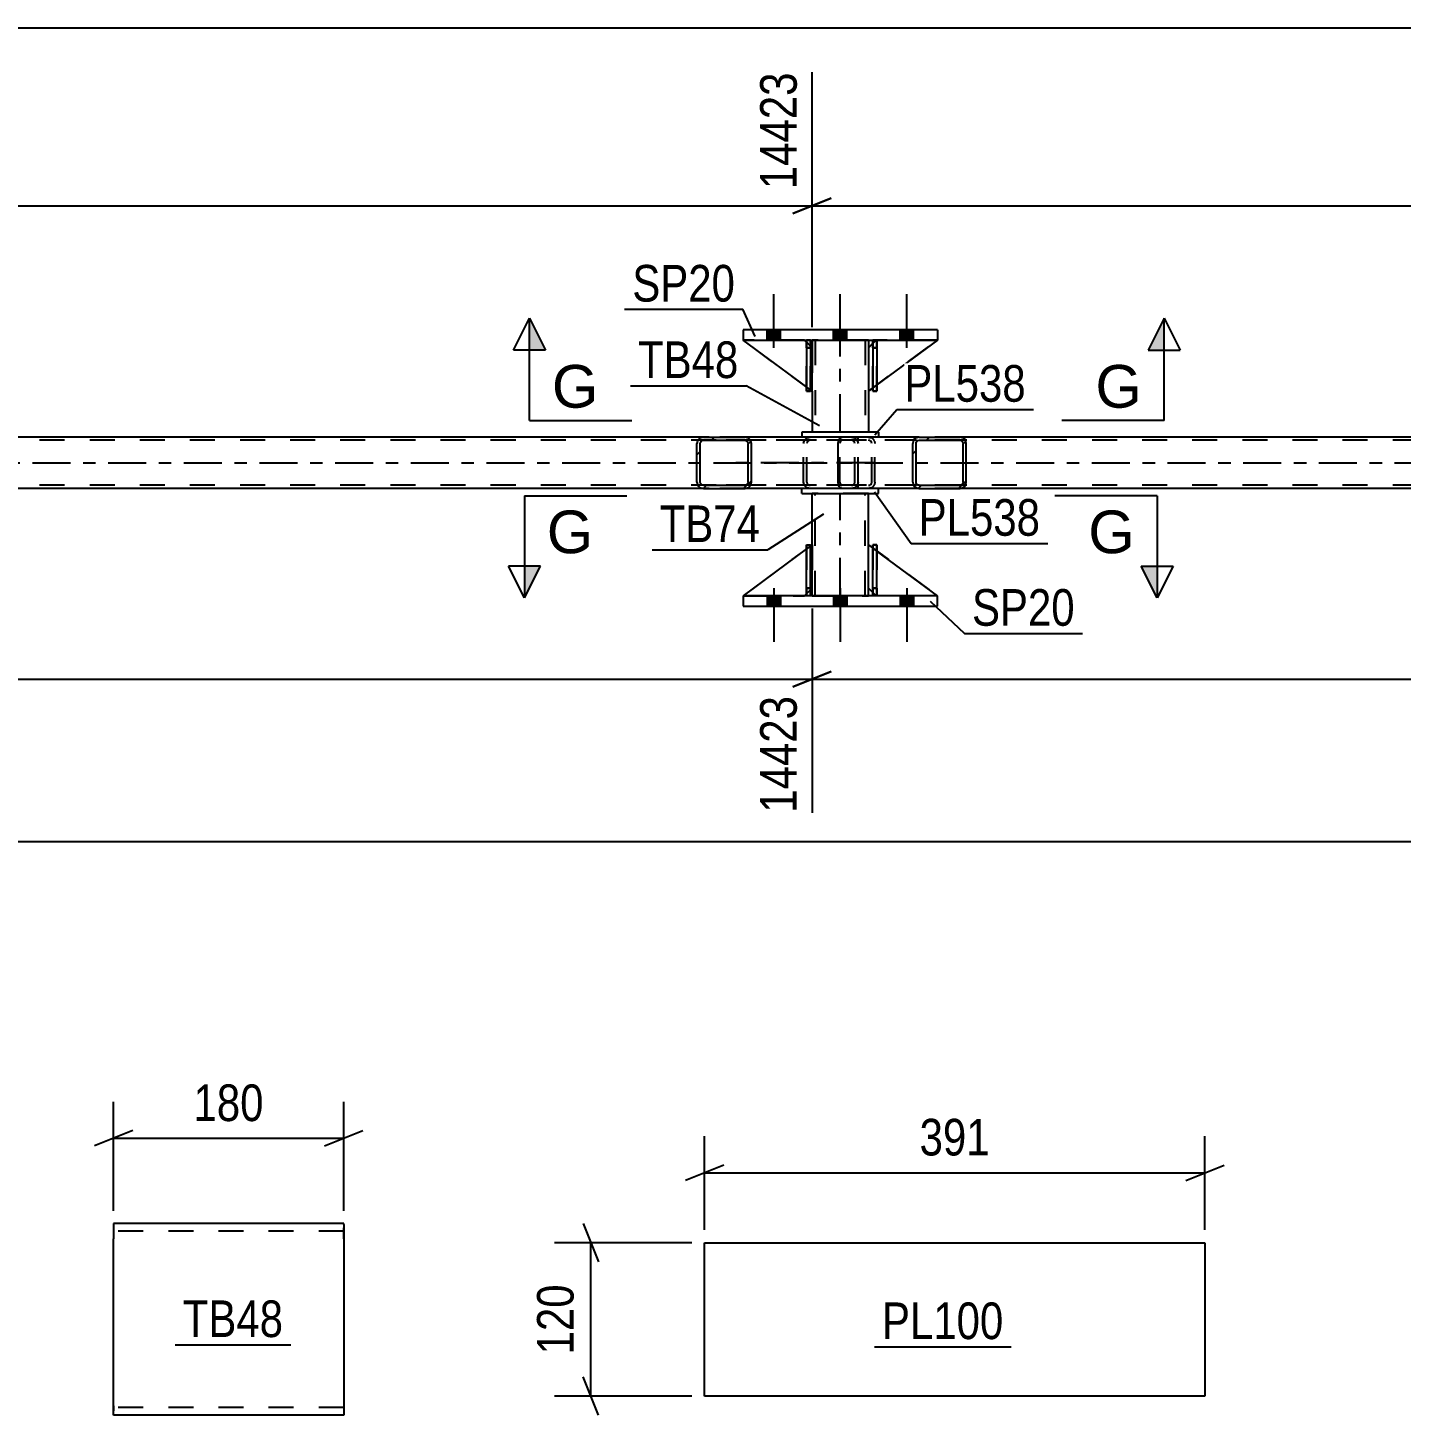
# Model space of a CAD drawing. Header units: millimetres. Extents: x 0 to 841, y 0 to 594.
# Drawn here: x 608.1 to 715.5, y 141.8 to 250.3 of the extents above; entities that cross this region are included whole.
import ezdxf

# ---------------------------------------------------------------- set-up
doc = ezdxf.new("R2010")
doc.units = ezdxf.units.MM
doc.linetypes.add('DXK_LINE_DOT2', pattern=[3.9198, 1.9599, -1.9599])
doc.linetypes.add('DXK_LINE_DOT3', pattern=[5.9187, 2.979, -0.9799, 0.9799, -0.9799])
doc.styles.add('Arial', font='ARIAL.TTF', dxfattribs={"height": 0.2})
doc.styles.add('Arial Narrow', font='ARIALN.TTF', dxfattribs={"height": 0.2})

# ---------------------------------------------------------------- blocks, each defined once
blk = doc.blocks.new('Part-122569494-7133 - 7021')
at = {"color": 2, "linetype": 'Continuous'}
for p, q in [((674.63, 218.71), (668.63, 218.71)), ((668.63, 218.71), (668.63, 218.31)), ((674.63, 218.71), (674.63, 218.31))]:
    blk.add_line(p, q, dxfattribs=at)
at = {"color": 7, "linetype": 'DXK_LINE_DOT2'}
blk.add_line((674.63, 218.31), (668.63, 218.31), dxfattribs=at)
blk = doc.blocks.new('Part-122569494-7068 - 7021')
at = {"color": 7, "linetype": 'DXK_LINE_DOT2'}
for p, q in [((674.43, 225.91), (673.83, 225.31)), ((673.83, 221.91), (679.23, 225.91)), ((679.23, 225.91), (674.43, 225.91)), ((673.83, 225.31), (673.83, 221.91))]:
    blk.add_line(p, q, dxfattribs=at)
blk = doc.blocks.new('Bolt-122569494-7070 - 7021')
at = {"linetype": 'Continuous'}
for points in [[(665.91, 225.91), (666.95, 225.91), (666.95, 226.71), (665.91, 226.71)], [(665.91, 225.91), (666.95, 225.91), (666.95, 226.71), (665.91, 226.71)], [(665.91, 225.91), (666.95, 225.91), (666.95, 226.71), (665.91, 226.71)], [(671.11, 225.91), (672.15, 225.91), (672.15, 226.71), (671.11, 226.71)], [(671.11, 225.91), (672.15, 225.91), (672.15, 226.71), (671.11, 226.71)], [(676.31, 225.91), (677.35, 225.91), (677.35, 226.71), (676.31, 226.71)], [(676.31, 225.91), (677.35, 225.91), (677.35, 226.71), (676.31, 226.71)], [(676.31, 225.91), (677.35, 225.91), (677.35, 226.71), (676.31, 226.71)]]:
    blk.add_hatch(color=1, dxfattribs=at).paths.add_polyline_path(points)
at = {"color": 1, "linetype": 'Continuous'}
for p, q in [((666.43, 225.31), (666.43, 229.51)), ((666.43, 225.31), (666.43, 229.51)), ((666.43, 225.31), (666.43, 229.51)), ((671.63, 225.31), (671.63, 229.51)), ((671.63, 225.31), (671.63, 229.51)), ((676.83, 225.31), (676.83, 229.51)), ((676.83, 225.31), (676.83, 229.51)), ((676.83, 225.31), (676.83, 229.51)), ((665.91, 225.91), (665.91, 226.71)), ((665.91, 225.91), (665.91, 226.71)), ((665.91, 225.91), (665.91, 226.71)), ((666.95, 225.91), (666.95, 226.71)), ((666.95, 225.91), (666.95, 226.71)), ((666.95, 225.91), (666.95, 226.71)), ((671.11, 225.91), (671.11, 226.71)), ((671.11, 225.91), (671.11, 226.71)), ((672.15, 225.91), (672.15, 226.71)), ((672.15, 225.91), (672.15, 226.71)), ((676.31, 225.91), (676.31, 226.71)), ((676.31, 225.91), (676.31, 226.71)), ((676.31, 225.91), (676.31, 226.71)), ((677.35, 225.91), (677.35, 226.71)), ((677.35, 225.91), (677.35, 226.71)), ((677.35, 225.91), (677.35, 226.71))]:
    blk.add_line(p, q, dxfattribs=at)
blk = doc.blocks.new('Bolt-122569494-7071 - 7021')
at = {"linetype": 'Continuous'}
for points in [[(666.95, 205.91), (665.91, 205.91), (665.91, 205.11), (666.95, 205.11)], [(666.95, 205.91), (665.91, 205.91), (665.91, 205.11), (666.95, 205.11)], [(666.95, 205.91), (665.91, 205.91), (665.91, 205.11), (666.95, 205.11)], [(672.15, 205.91), (671.11, 205.91), (671.11, 205.11), (672.15, 205.11)], [(672.15, 205.91), (671.11, 205.91), (671.11, 205.11), (672.15, 205.11)], [(677.35, 205.91), (676.31, 205.91), (676.31, 205.11), (677.35, 205.11)], [(677.35, 205.91), (676.31, 205.91), (676.31, 205.11), (677.35, 205.11)], [(677.35, 205.91), (676.31, 205.91), (676.31, 205.11), (677.35, 205.11)]]:
    blk.add_hatch(color=1, dxfattribs=at).paths.add_polyline_path(points)
at = {"color": 1, "linetype": 'Continuous'}
for p, q in [((666.43, 206.51), (666.43, 202.31)), ((666.43, 206.51), (666.43, 202.31)), ((666.43, 206.51), (666.43, 202.31)), ((671.63, 206.51), (671.63, 202.31)), ((671.63, 206.51), (671.63, 202.31)), ((676.83, 206.51), (676.83, 202.31)), ((676.83, 206.51), (676.83, 202.31)), ((676.83, 206.51), (676.83, 202.31)), ((665.91, 205.91), (665.91, 205.11)), ((665.91, 205.91), (665.91, 205.11)), ((665.91, 205.91), (665.91, 205.11)), ((666.95, 205.91), (666.95, 205.11)), ((666.95, 205.91), (666.95, 205.11)), ((666.95, 205.91), (666.95, 205.11)), ((671.11, 205.91), (671.11, 205.11)), ((671.11, 205.91), (671.11, 205.11)), ((672.15, 205.91), (672.15, 205.11)), ((672.15, 205.91), (672.15, 205.11)), ((676.31, 205.91), (676.31, 205.11)), ((676.31, 205.91), (676.31, 205.11)), ((676.31, 205.91), (676.31, 205.11)), ((677.35, 205.91), (677.35, 205.11)), ((677.35, 205.91), (677.35, 205.11)), ((677.35, 205.91), (677.35, 205.11))]:
    blk.add_line(p, q, dxfattribs=at)
blk = doc.blocks.new('Part-122569494-7080 - 7021')
at = {"color": 7, "linetype": 'DXK_LINE_DOT2'}
for p, q in [((668.98, 225.31), (668.98, 225.91)), ((668.98, 225.91), (668.98, 225.91)), ((668.98, 225.91), (668.98, 221.91)), ((669.3, 225.91), (668.98, 225.91)), ((669.3, 225.31), (669.3, 225.91)), ((669.3, 221.91), (669.3, 225.91)), ((668.98, 221.91), (668.98, 225.31)), ((668.98, 225.31), (669.3, 225.31)), ((669.3, 225.31), (669.3, 221.91)), ((668.98, 221.91), (669.3, 221.91))]:
    blk.add_line(p, q, dxfattribs=at)
blk = doc.blocks.new('Part-122569494-7081 - 7021')
at = {"color": 2, "linetype": 'Continuous'}
for p, q in [((674.5, 225.91), (674.18, 225.91)), ((674.18, 225.91), (674.18, 221.91)), ((674.5, 225.91), (674.5, 225.91)), ((674.5, 225.91), (674.5, 221.91)), ((674.5, 221.91), (674.18, 221.91))]:
    blk.add_line(p, q, dxfattribs=at)
at = {"color": 7, "linetype": 'DXK_LINE_DOT2'}
for p, q in [((674.18, 225.31), (674.18, 225.91)), ((674.5, 225.31), (674.5, 225.91)), ((674.5, 225.91), (674.5, 225.91)), ((674.5, 225.31), (674.18, 225.31)), ((674.18, 225.31), (674.18, 221.91)), ((674.5, 221.91), (674.5, 225.31))]:
    blk.add_line(p, q, dxfattribs=at)
blk = doc.blocks.new('Part-122569494-7082 - 7021')
at = {"color": 2, "linetype": 'Continuous'}
for p, q in [((669.3, 225.91), (668.98, 225.91)), ((668.98, 225.91), (668.98, 221.91)), ((669.3, 225.91), (669.3, 225.91)), ((669.3, 225.91), (669.3, 221.91)), ((669.3, 221.91), (668.98, 221.91))]:
    blk.add_line(p, q, dxfattribs=at)
at = {"color": 7, "linetype": 'DXK_LINE_DOT2'}
for p, q in [((668.98, 225.31), (668.98, 225.91)), ((669.3, 225.31), (669.3, 225.91)), ((669.3, 225.91), (669.3, 225.91)), ((669.3, 225.31), (668.98, 225.31)), ((668.98, 225.31), (668.98, 221.91)), ((669.3, 221.91), (669.3, 225.31))]:
    blk.add_line(p, q, dxfattribs=at)
blk = doc.blocks.new('Part-122569494-7085 - 7021')
at = {"color": 7, "linetype": 'DXK_LINE_DOT2'}
for p, q in [((669.43, 221.91), (664.03, 225.91)), ((664.03, 225.91), (668.83, 225.91)), ((668.83, 225.91), (669.43, 225.31)), ((669.43, 225.31), (668.83, 225.91)), ((669.43, 225.31), (669.43, 221.91)), ((669.43, 225.31), (669.43, 225.31)), ((669.43, 225.31), (669.43, 221.91))]:
    blk.add_line(p, q, dxfattribs=at)
blk = doc.blocks.new('Part-122569494-7088 - 7021')
at = {"color": 2, "linetype": 'Continuous'}
for p, q in [((668.98, 222.24), (664.03, 225.91)), ((668.98, 225.76), (668.83, 225.91)), ((669.43, 225.31), (669.3, 225.44)), ((669.43, 225.31), (669.43, 225.31)), ((669.43, 221.91), (669.43, 225.31)), ((669.3, 222), (669.43, 221.91)), ((669.43, 221.91), (669.43, 221.91))]:
    blk.add_line(p, q, dxfattribs=at)
at = {"color": 7, "linetype": 'DXK_LINE_DOT2'}
for p, q in [((668.83, 225.91), (664.03, 225.91)), ((668.83, 225.91), (669.43, 225.31)), ((669.3, 225.44), (668.98, 225.76)), ((669.43, 225.31), (669.43, 221.91)), ((669.3, 222), (668.98, 222.24))]:
    blk.add_line(p, q, dxfattribs=at)
blk = doc.blocks.new('Part-122569494-7209 - 7021')
at = {"color": 2, "linetype": 'Continuous'}
for p, q in [((669.43, 209.91), (669.43, 213.91)), ((673.83, 209.91), (673.83, 213.91)), ((669.43, 205.91), (669.43, 206.51)), ((673.83, 205.91), (673.83, 206.51))]:
    blk.add_line(p, q, dxfattribs=at)
at = {"color": 7, "linetype": 'DXK_LINE_DOT2'}
for p, q in [((673.83, 213.91), (669.43, 213.91)), ((669.67, 205.91), (669.67, 213.91)), ((673.59, 205.91), (673.59, 213.91)), ((669.43, 206.51), (669.43, 209.91)), ((673.83, 206.51), (673.83, 209.91)), ((669.43, 205.91), (673.83, 205.91))]:
    blk.add_line(p, q, dxfattribs=at)
at = {"color": 7, "linetype": 'DXK_LINE_DOT3'}
blk.add_line((671.63, 205.91), (671.63, 213.91), dxfattribs=at)
blk = doc.blocks.new('Part-122569494-7108 - 7021')
at = {"color": 2, "linetype": 'Continuous'}
for p, q in [((673.83, 206.51), (673.83, 209.91)), ((674.18, 209.65), (673.83, 209.91)), ((679.23, 205.91), (674.5, 209.41)), ((674.18, 206.16), (673.83, 206.51))]:
    blk.add_line(p, q, dxfattribs=at)
at = {"color": 7, "linetype": 'DXK_LINE_DOT2'}
for p, q in [((674.5, 209.41), (674.18, 209.65)), ((674.43, 205.91), (674.18, 206.16)), ((679.23, 205.91), (674.43, 205.91)), ((679.23, 205.91), (679.23, 205.91)), ((679.23, 205.91), (679.23, 205.91))]:
    blk.add_line(p, q, dxfattribs=at)
blk = doc.blocks.new('Part-122569494-7113 - 7021')
at = {"color": 2, "linetype": 'Continuous'}
for p, q in [((679.23, 205.91), (664.03, 205.91)), ((664.03, 205.91), (664.03, 205.11)), ((664.03, 205.11), (679.23, 205.11)), ((679.23, 205.11), (679.23, 205.91))]:
    blk.add_line(p, q, dxfattribs=at)
blk = doc.blocks.new('Part-122569494-7118 - 7021')
at = {"color": 2, "linetype": 'Continuous'}
for p, q in [((679.23, 226.71), (664.03, 226.71)), ((664.03, 226.71), (664.03, 225.91)), ((664.03, 225.91), (679.23, 225.91)), ((679.23, 226.71), (679.23, 225.91))]:
    blk.add_line(p, q, dxfattribs=at)
blk = doc.blocks.new('Part-122569494-7119 - 7021')
at = {"color": 2, "linetype": 'Continuous'}
for p, q in [((668.98, 205.91), (668.98, 209.91)), ((668.98, 209.91), (669.3, 209.91)), ((669.3, 205.91), (669.3, 209.91)), ((668.98, 205.91), (668.98, 205.91)), ((669.3, 205.91), (668.98, 205.91))]:
    blk.add_line(p, q, dxfattribs=at)
at = {"color": 7, "linetype": 'DXK_LINE_DOT2'}
for p, q in [((668.98, 209.91), (668.98, 206.51)), ((669.3, 206.51), (669.3, 209.91)), ((668.98, 206.51), (668.98, 205.91)), ((668.98, 206.51), (669.3, 206.51)), ((669.3, 205.91), (669.3, 206.51)), ((669.3, 205.91), (669.3, 205.91))]:
    blk.add_line(p, q, dxfattribs=at)
blk = doc.blocks.new('Part-122569494-7122 - 7021')
at = {"color": 7, "linetype": 'DXK_LINE_DOT2'}
for p, q in [((669.43, 209.91), (664.03, 205.91)), ((669.43, 206.51), (669.43, 209.91)), ((669.43, 209.91), (669.43, 206.51)), ((668.83, 205.91), (669.43, 206.51)), ((669.43, 206.51), (668.83, 205.91)), ((669.43, 206.51), (669.43, 206.51)), ((664.03, 205.91), (668.83, 205.91))]:
    blk.add_line(p, q, dxfattribs=at)
blk = doc.blocks.new('Part-122569494-7125 - 7021')
at = {"color": 2, "linetype": 'Continuous'}
for p, q in [((668.98, 209.58), (664.03, 205.91)), ((669.43, 209.91), (669.3, 209.82)), ((669.43, 206.51), (669.43, 209.91)), ((669.43, 206.51), (669.3, 206.38)), ((669.43, 206.51), (669.43, 206.51)), ((668.98, 206.06), (668.83, 205.91))]:
    blk.add_line(p, q, dxfattribs=at)
at = {"color": 7, "linetype": 'DXK_LINE_DOT2'}
for p, q in [((669.3, 209.82), (668.98, 209.58)), ((669.43, 206.51), (669.43, 209.91)), ((669.43, 206.51), (668.83, 205.91)), ((669.3, 206.38), (668.98, 206.06)), ((664.03, 205.91), (668.83, 205.91))]:
    blk.add_line(p, q, dxfattribs=at)
blk = doc.blocks.new('Part-122569494-7173 - 7021')
at = {"color": 7, "linetype": 'DXK_LINE_DOT2'}
for p, q in [((668.98, 209.91), (669.3, 209.91)), ((668.98, 206.51), (668.98, 209.91)), ((668.98, 209.91), (668.98, 205.91)), ((669.3, 209.91), (669.3, 206.51)), ((669.3, 205.91), (669.3, 209.82)), ((669.3, 206.51), (668.98, 206.51)), ((668.98, 205.91), (668.98, 206.51)), ((669.3, 206.51), (669.3, 205.91)), ((669.3, 205.91), (668.98, 205.91)), ((669.3, 205.91), (669.3, 205.91))]:
    blk.add_line(p, q, dxfattribs=at)
blk = doc.blocks.new('Part-122569494-7128 - 7021')
at = {"color": 7, "linetype": 'DXK_LINE_DOT2'}
for p, q in [((673.83, 206.51), (673.83, 209.91)), ((673.83, 209.91), (679.23, 205.91)), ((674.43, 205.91), (673.83, 206.51)), ((679.23, 205.91), (674.43, 205.91))]:
    blk.add_line(p, q, dxfattribs=at)
blk = doc.blocks.new('Part-122569494-7138 - 7021')
at = {"color": 2, "linetype": 'Continuous'}
for p, q in [((668.63, 213.91), (668.63, 214.31)), ((668.63, 213.91), (674.63, 213.91)), ((674.63, 213.91), (674.63, 214.31))]:
    blk.add_line(p, q, dxfattribs=at)
at = {"color": 7, "linetype": 'DXK_LINE_DOT2'}
blk.add_line((674.63, 214.31), (668.63, 214.31), dxfattribs=at)
blk = doc.blocks.new('Part-122569494-7172 - 7021')
at = {"color": 2, "linetype": 'Continuous'}
for p, q in [((660.93, 218.31), (595.86, 218.31)), ((746.06, 218.31), (680.99, 218.31)), ((660.93, 214.31), (595.86, 214.31)), ((746.06, 214.31), (680.99, 214.31))]:
    blk.add_line(p, q, dxfattribs=at)
at = {"color": 7, "linetype": 'DXK_LINE_DOT2'}
for p, q in [((680.99, 218.31), (660.93, 218.31)), ((767.76, 218.07), (105.36, 218.07)), ((767.76, 214.55), (105.36, 214.55)), ((680.99, 214.31), (660.93, 214.31))]:
    blk.add_line(p, q, dxfattribs=at)
at = {"color": 7, "linetype": 'DXK_LINE_DOT3'}
blk.add_line((105.36, 216.31), (767.76, 216.31), dxfattribs=at)
blk = doc.blocks.new('Part-122569494-7174 - 7021')
at = {"color": 2, "linetype": 'Continuous'}
for p, q in [((674.18, 205.91), (674.18, 209.91)), ((674.18, 209.91), (674.5, 209.91)), ((674.5, 205.91), (674.5, 209.91)), ((674.18, 205.91), (674.18, 205.91)), ((674.5, 205.91), (674.18, 205.91))]:
    blk.add_line(p, q, dxfattribs=at)
at = {"color": 7, "linetype": 'DXK_LINE_DOT2'}
for p, q in [((674.18, 209.91), (674.18, 206.51)), ((674.5, 206.51), (674.5, 209.91)), ((674.18, 206.51), (674.18, 205.91)), ((674.18, 206.51), (674.5, 206.51)), ((674.5, 205.91), (674.5, 206.51)), ((674.5, 205.91), (674.5, 205.91))]:
    blk.add_line(p, q, dxfattribs=at)
blk = doc.blocks.new('Part-122569494-7178 - 7021')
at = {"color": 7, "linetype": 'DXK_LINE_DOT2'}
for p, q in [((674.43, 225.91), (674.18, 225.66)), ((679.23, 225.91), (674.43, 225.91)), ((674.5, 222.41), (674.18, 222.17))]:
    blk.add_line(p, q, dxfattribs=at)
at = {"color": 2, "linetype": 'Continuous'}
for p, q in [((679.23, 225.91), (674.5, 222.41)), ((674.18, 225.66), (673.83, 225.31)), ((673.83, 225.31), (673.83, 221.91)), ((674.18, 222.17), (673.83, 221.91))]:
    blk.add_line(p, q, dxfattribs=at)
blk = doc.blocks.new('Part-122569494-7179 - 7021')
at = {"color": 7, "linetype": 'DXK_LINE_DOT2'}
for p, q in [((674.5, 209.91), (674.18, 209.91)), ((674.18, 206.51), (674.18, 209.91)), ((674.18, 209.91), (674.18, 205.91)), ((674.5, 209.91), (674.5, 206.51)), ((674.5, 205.91), (674.5, 209.91)), ((674.5, 206.51), (674.18, 206.51)), ((674.18, 205.91), (674.18, 206.51)), ((674.5, 206.51), (674.5, 205.91)), ((674.5, 205.91), (674.18, 205.91)), ((674.5, 205.91), (674.5, 205.91))]:
    blk.add_line(p, q, dxfattribs=at)
blk = doc.blocks.new('Part-122569494-7210 - 7021')
at = {"color": 7, "linetype": 'DXK_LINE_DOT2'}
for p, q in [((674.18, 225.31), (674.18, 225.91)), ((674.18, 225.91), (674.18, 225.91)), ((674.18, 225.91), (674.18, 221.91)), ((674.5, 225.91), (674.18, 225.91)), ((674.5, 225.31), (674.5, 225.91)), ((674.5, 221.91), (674.5, 225.91)), ((674.18, 221.91), (674.18, 225.31)), ((674.18, 225.31), (674.5, 225.31)), ((674.5, 225.31), (674.5, 221.91)), ((674.18, 221.91), (674.5, 221.91))]:
    blk.add_line(p, q, dxfattribs=at)
blk = doc.blocks.new('Part-122569494-7218 - 7021')
at = {"linetype": 'Continuous'}
h = blk.add_hatch(dxfattribs=at)
h.set_pattern_fill('', scale=0.7, style=0, pattern_type=0)
h.set_pattern_definition([(45, (664.6375, 218.0145), (-1.57154, 1.57154), [])])
h.paths.add_polyline_path([(664.68, 217.83), (664.64, 218.01), (664.53, 218.17), (664.36, 218.27), (664.17, 218.31), (660.93, 218.31), (660.74, 218.27), (660.57, 218.17), (660.46, 218.01), (660.42, 217.83), (660.42, 214.79), (660.46, 214.61), (660.57, 214.45), (660.74, 214.35), (660.93, 214.31), (664.17, 214.31), (664.36, 214.35), (664.53, 214.45), (664.64, 214.61), (664.68, 214.79)])
h.paths.add_polyline_path([(664.4, 214.7), (664.35, 214.62), (664.26, 214.57), (664.17, 214.55), (660.93, 214.55), (660.83, 214.57), (660.75, 214.62), (660.69, 214.7), (660.68, 214.79), (660.68, 217.83), (660.69, 217.92), (660.75, 218), (660.83, 218.05), (660.93, 218.07), (664.17, 218.07), (664.26, 218.05), (664.35, 218), (664.4, 217.92), (664.42, 217.83), (664.42, 214.79)])
at = {"color": 2, "linetype": 'Continuous'}
for p, q in [((660.93, 218.31), (660.74, 218.27)), ((660.93, 218.31), (664.17, 218.31)), ((671.75, 218.31), (664.17, 218.31)), ((664.36, 218.27), (664.17, 218.31)), ((660.46, 218.01), (660.42, 217.83)), ((660.42, 214.79), (660.42, 217.83)), ((660.68, 217.83), (660.69, 217.92)), ((660.68, 214.79), (660.68, 217.83)), ((660.69, 217.92), (660.75, 218)), ((660.75, 218), (660.83, 218.05)), ((660.83, 218.05), (660.93, 218.07)), ((660.93, 218.07), (664.17, 218.07)), ((664.17, 218.07), (664.26, 218.05)), ((664.26, 218.05), (664.35, 218)), ((664.35, 218), (664.4, 217.92)), ((664.4, 217.92), (664.42, 217.83)), ((664.42, 214.79), (664.42, 217.83)), ((664.68, 217.83), (664.64, 218.01)), ((664.68, 214.79), (664.68, 217.83)), ((660.42, 214.79), (660.46, 214.61)), ((660.69, 214.7), (660.68, 214.79)), ((660.75, 214.62), (660.69, 214.7)), ((660.74, 214.35), (660.93, 214.31)), ((660.83, 214.57), (660.75, 214.62)), ((660.93, 214.55), (660.83, 214.57)), ((660.93, 214.55), (664.17, 214.55)), ((660.93, 214.31), (664.17, 214.31)), ((664.26, 214.57), (664.17, 214.55)), ((664.17, 214.31), (664.36, 214.35)), ((671.75, 214.31), (664.17, 214.31)), ((664.35, 214.62), (664.26, 214.57)), ((664.4, 214.7), (664.35, 214.62)), ((664.42, 214.79), (664.4, 214.7)), ((664.64, 214.61), (664.68, 214.79))]:
    blk.add_line(p, q, dxfattribs=at)
at = {"color": 7, "linetype": 'DXK_LINE_DOT2'}
for p, q in [((664.17, 218.31), (660.93, 218.31)), ((669.08, 218.27), (669.28, 218.31)), ((672.51, 218.31), (671.75, 218.31)), ((672.51, 218.31), (672.71, 218.27)), ((672.51, 218.07), (660.93, 218.07)), ((668.77, 217.83), (668.81, 218.01)), ((668.77, 214.79), (668.77, 217.83)), ((669.04, 217.92), (669.02, 217.83)), ((669.02, 214.79), (669.02, 217.83)), ((669.1, 218), (669.04, 217.92)), ((669.18, 218.05), (669.1, 218)), ((669.28, 218.07), (669.18, 218.05)), ((672.61, 218.05), (672.51, 218.07)), ((672.7, 218), (672.61, 218.05)), ((672.75, 217.92), (672.7, 218)), ((672.77, 217.83), (672.75, 217.92)), ((672.77, 214.79), (672.77, 217.83)), ((672.99, 218.01), (673.03, 217.83)), ((673.03, 214.79), (673.03, 217.83)), ((672.51, 214.55), (660.93, 214.55)), ((664.17, 214.31), (660.93, 214.31)), ((668.81, 214.61), (668.77, 214.79)), ((669.02, 214.79), (669.04, 214.7)), ((669.04, 214.7), (669.1, 214.62)), ((669.28, 214.31), (669.08, 214.35)), ((669.1, 214.62), (669.12, 214.61)), ((669.12, 214.61), (669.18, 214.57)), ((669.18, 214.57), (669.28, 214.55)), ((672.51, 214.31), (671.75, 214.31)), ((672.51, 214.55), (672.61, 214.57)), ((672.71, 214.35), (672.51, 214.31)), ((672.61, 214.57), (672.7, 214.62)), ((672.7, 214.62), (672.75, 214.7)), ((672.75, 214.7), (672.77, 214.79)), ((673.03, 214.79), (672.99, 214.61))]:
    blk.add_line(p, q, dxfattribs=at)
at = {"color": 7, "linetype": 'DXK_LINE_DOT3'}
blk.add_line((674.32, 216.31), (662.55, 216.31), dxfattribs=at)
at = {"color": 2, "linetype": 'Continuous'}
for centre, start, end in [((660.91, 217.81), 110.7583, 155.68), ((664.19, 217.81), 24.32, 69.2417), ((660.91, 214.81), 204.32, 249.2417), ((664.19, 214.81), 290.7583, 335.68)]:
    blk.add_arc(centre, 0.496, start, end, dxfattribs=at)
at = {"color": 7, "linetype": 'DXK_LINE_DOT2'}
for centre, start, end in [((669.26, 217.81), 110.7583, 155.68), ((672.53, 217.81), 24.32, 69.2417), ((669.26, 214.81), 204.32, 249.2417), ((672.53, 214.81), 290.7583, 335.68)]:
    blk.add_arc(centre, 0.496, start, end, dxfattribs=at)
blk = doc.blocks.new('Part-122569494-7257 - 7021')
at = {"linetype": 'Continuous'}
h = blk.add_hatch(dxfattribs=at)
h.set_pattern_fill('', scale=0.7, style=0, pattern_type=0)
h.set_pattern_definition([(45, (681.4555, 218.0145), (-1.57154, 1.57154), [])])
h.paths.add_polyline_path([(681.49, 217.83), (681.46, 218.01), (681.35, 218.17), (681.18, 218.27), (680.99, 218.31), (677.81, 218.31), (677.61, 218.27), (677.45, 218.17), (677.34, 218.01), (677.3, 217.83), (677.3, 214.79), (677.34, 214.61), (677.45, 214.45), (677.61, 214.35), (677.81, 214.31), (680.99, 214.31), (681.18, 214.35), (681.35, 214.45), (681.46, 214.61), (681.49, 214.79)])
h.paths.add_polyline_path([(681.22, 214.7), (681.17, 214.62), (681.09, 214.57), (680.99, 214.55), (677.81, 214.55), (677.71, 214.57), (677.63, 214.62), (677.57, 214.7), (677.56, 214.79), (677.56, 217.83), (677.57, 217.92), (677.63, 218), (677.71, 218.05), (677.81, 218.07), (680.99, 218.07), (681.09, 218.05), (681.17, 218), (681.22, 217.92), (681.24, 217.83), (681.24, 214.79)])
at = {"color": 2, "linetype": 'Continuous'}
for p, q in [((671.5, 218.01), (671.56, 218.17)), ((671.56, 218.17), (671.65, 218.27)), ((671.65, 218.27), (671.75, 218.31)), ((677.81, 218.31), (671.75, 218.31)), ((677.81, 218.31), (677.61, 218.27)), ((677.81, 218.31), (680.99, 218.31)), ((681.18, 218.27), (680.99, 218.31)), ((671.48, 217.83), (671.5, 218.01)), ((671.48, 214.79), (671.48, 217.83)), ((677.34, 218.01), (677.3, 217.83)), ((677.3, 214.79), (677.3, 217.83)), ((677.56, 217.83), (677.57, 217.92)), ((677.56, 214.79), (677.56, 217.83)), ((677.57, 217.92), (677.63, 218)), ((677.63, 218), (677.71, 218.05)), ((677.71, 218.05), (677.81, 218.07)), ((677.81, 218.07), (680.99, 218.07)), ((680.99, 218.07), (681.09, 218.05)), ((681.09, 218.05), (681.17, 218)), ((681.17, 218), (681.22, 217.92)), ((681.22, 217.92), (681.24, 217.83)), ((681.24, 214.79), (681.24, 217.83)), ((681.49, 217.83), (681.46, 218.01)), ((681.49, 214.79), (681.49, 217.83)), ((671.5, 214.61), (671.48, 214.79)), ((671.56, 214.45), (671.5, 214.61)), ((671.65, 214.35), (671.56, 214.45)), ((671.75, 214.31), (671.65, 214.35)), ((677.81, 214.31), (671.75, 214.31)), ((677.3, 214.79), (677.34, 214.61)), ((677.57, 214.7), (677.56, 214.79)), ((677.63, 214.62), (677.57, 214.7)), ((677.61, 214.35), (677.81, 214.31)), ((677.71, 214.57), (677.63, 214.62)), ((677.81, 214.55), (677.71, 214.57)), ((677.81, 214.55), (680.99, 214.55)), ((677.81, 214.31), (680.99, 214.31)), ((681.09, 214.57), (680.99, 214.55)), ((680.99, 214.31), (681.18, 214.35)), ((681.17, 214.62), (681.09, 214.57)), ((681.22, 214.7), (681.17, 214.62)), ((681.24, 214.79), (681.22, 214.7)), ((681.46, 214.61), (681.49, 214.79))]:
    blk.add_line(p, q, dxfattribs=at)
at = {"color": 7, "linetype": 'DXK_LINE_DOT2'}
for p, q in [((673.03, 218.07), (673.03, 218.31)), ((673.84, 218.31), (674.03, 218.27)), ((680.99, 218.31), (677.81, 218.31)), ((671.62, 217.92), (671.61, 217.83)), ((671.61, 214.79), (671.61, 217.83)), ((671.65, 218), (671.62, 217.92)), ((671.7, 218.05), (671.65, 218)), ((671.75, 218.07), (671.7, 218.05)), ((680.99, 218.07), (671.75, 218.07)), ((673.94, 218.05), (673.84, 218.07)), ((674.02, 218), (673.94, 218.05)), ((674.07, 217.92), (674.02, 218)), ((674.09, 217.83), (674.07, 217.92)), ((674.09, 214.79), (674.09, 217.83)), ((674.31, 218.01), (674.34, 217.83)), ((674.34, 214.79), (674.34, 217.83)), ((671.61, 214.79), (671.62, 214.7)), ((671.62, 214.7), (671.65, 214.62)), ((671.65, 214.62), (671.7, 214.57)), ((671.7, 214.57), (671.75, 214.55)), ((680.99, 214.55), (671.75, 214.55)), ((673.03, 214.31), (673.03, 214.55)), ((673.84, 214.55), (673.94, 214.57)), ((674.03, 214.35), (673.84, 214.31)), ((673.94, 214.57), (674.02, 214.62)), ((674.02, 214.62), (674.07, 214.7)), ((674.07, 214.7), (674.09, 214.79)), ((674.34, 214.79), (674.31, 214.61)), ((680.99, 214.31), (677.81, 214.31))]:
    blk.add_line(p, q, dxfattribs=at)
for centre, start, end in [((673.86, 217.82), 23.8494, 68.8059), ((673.86, 214.81), 291.1941, 336.1506)]:
    blk.add_arc(centre, 0.492, start, end, dxfattribs=at)
at = {"color": 2, "linetype": 'Continuous'}
for centre, start, end in [((677.79, 217.82), 111.1941, 156.1506), ((681.01, 217.82), 23.8494, 68.8059), ((677.79, 214.81), 203.8494, 248.8059), ((681.01, 214.81), 291.1941, 336.1506)]:
    blk.add_arc(centre, 0.492, start, end, dxfattribs=at)
blk = doc.blocks.new('Part-122569494-7303 - 7021')
at = {"color": 2, "linetype": 'Continuous'}
for p, q in [((669.43, 225.91), (669.43, 225.31)), ((673.83, 225.91), (673.83, 225.31)), ((669.43, 221.91), (669.43, 218.71)), ((673.83, 221.91), (673.83, 218.71))]:
    blk.add_line(p, q, dxfattribs=at)
at = {"color": 7, "linetype": 'DXK_LINE_DOT2'}
for p, q in [((673.83, 225.91), (669.43, 225.91)), ((669.67, 225.91), (669.67, 218.71)), ((673.59, 225.91), (673.59, 218.71)), ((669.43, 225.31), (669.43, 221.91)), ((673.83, 225.31), (673.83, 221.91)), ((673.83, 218.71), (669.43, 218.71))]:
    blk.add_line(p, q, dxfattribs=at)
at = {"color": 7, "linetype": 'DXK_LINE_DOT3'}
blk.add_line((671.63, 218.71), (671.63, 225.91), dxfattribs=at)
blk = doc.blocks.new('Part-122569494-8089 - 8085')
at = {"color": 2, "linetype": 'Continuous'}
for p, q in [((614.8, 156.83), (614.8, 155.63)), ((632.8, 156.83), (614.8, 156.83)), ((632.8, 156.74), (632.8, 156.83)), ((632.8, 156.74), (632.8, 155.63)), ((614.8, 142.58), (614.8, 155.63)), ((632.8, 155.63), (632.8, 141.83)), ((614.8, 141.93), (614.8, 142.58)), ((614.8, 141.83), (614.8, 141.93)), ((632.8, 141.83), (614.8, 141.83))]:
    blk.add_line(p, q, dxfattribs=at)
at = {"color": 7, "linetype": 'DXK_LINE_DOT2'}
for p, q in [((632.8, 156.23), (614.8, 156.23)), ((632.8, 155.63), (632.8, 156.48)), ((614.8, 142.58), (614.8, 142.19)), ((614.8, 142.43), (614.8, 142.48)), ((632.8, 142.43), (614.8, 142.43)), ((632.8, 142.43), (632.8, 142.48))]:
    blk.add_line(p, q, dxfattribs=at)
blk = doc.blocks.new('Part-122569494-8108 - 8104')
at = {"color": 2, "linetype": 'Continuous'}
for p, q in [((661.02, 143.33), (661.02, 155.33)), ((661.02, 155.33), (700.16, 155.33)), ((700.16, 155.33), (700.16, 143.33)), ((700.16, 143.33), (661.02, 143.33))]:
    blk.add_line(p, q, dxfattribs=at)
blk = doc.blocks.new('StraightDimension-122569494-7357 - 7021')
at = {"color": 7, "linetype": 'Continuous'}
blk.add_line((94.5, 186.69), (778.62, 186.69), dxfattribs=at)
blk = doc.blocks.new('StraightDimension-122569494-7376 - 7021')
at = {"color": 7, "linetype": 'Continuous'}
for p, q in [((499.16, 226.91), (499.16, 246.85)), ((669.43, 226.91), (669.43, 246.85)), ((500.66, 237.01), (497.66, 235.81)), ((667.93, 235.81), (670.93, 237.01)), ((499.16, 236.41), (669.43, 236.41))]:
    blk.add_line(p, q, dxfattribs=at)
at = {"color": 0}
blk.add_wipeout([(588.55, 237.16), (588.55, 241.36), (580.04, 241.36), (580.04, 237.16)], dxfattribs=at)
at = {"color": 3, "style": 'Arial Narrow'}
blk.add_text('4257', height=2.863, dxfattribs=at).set_placement((580.64, 237.76))
at = {"color": 0, "linetype": 'Continuous'}
blk.add_wipeout([(668.83, 247.45), (664.63, 247.45), (664.63, 237.11), (668.83, 237.11)], dxfattribs=at)
at = {"color": 3, "linetype": 'Continuous', "style": 'Arial Narrow'}
blk.add_text('14423', height=2.863, rotation=90.0002, dxfattribs=at).set_placement((668.23, 237.71))
blk = doc.blocks.new('StraightDimension-122569494-7384 - 7021')
at = {"color": 7, "linetype": 'Continuous'}
for p, q in [((669.43, 226.91), (669.43, 246.85)), ((777.98, 219.31), (777.98, 246.85)), ((670.93, 237.01), (667.93, 235.81)), ((776.48, 235.81), (779.48, 237.01)), ((669.43, 236.41), (777.98, 236.41))]:
    blk.add_line(p, q, dxfattribs=at)
at = {"color": 0}
blk.add_wipeout([(727.96, 237.16), (727.96, 241.36), (719.45, 241.36), (719.45, 237.16)], dxfattribs=at)
at = {"color": 3, "style": 'Arial Narrow'}
blk.add_text('3359', height=2.863, dxfattribs=at).set_placement((720.05, 237.76))
at = {"color": 0, "linetype": 'Continuous'}
blk.add_wipeout([(777.38, 247.45), (773.18, 247.45), (773.18, 237.11), (777.38, 237.11)], dxfattribs=at)
at = {"color": 3, "linetype": 'Continuous', "style": 'Arial Narrow'}
blk.add_text('17782', height=2.863, rotation=90.0002, dxfattribs=at).set_placement((776.78, 237.71))
blk = doc.blocks.new('StraightDimension-122569494-7433 - 7021')
at = {"color": 7, "linetype": 'Continuous'}
for p, q in [((777.98, 213.31), (777.98, 188.95)), ((669.43, 204.91), (669.43, 188.95)), ((670.93, 199.99), (667.93, 198.79)), ((776.48, 198.79), (779.48, 199.99)), ((669.43, 199.39), (777.98, 199.39))]:
    blk.add_line(p, q, dxfattribs=at)
at = {"color": 0}
blk.add_wipeout([(727.96, 200.14), (727.96, 204.34), (719.45, 204.34), (719.45, 200.14)], dxfattribs=at)
at = {"color": 3, "style": 'Arial Narrow'}
blk.add_text('3359', height=2.863, dxfattribs=at).set_placement((720.05, 200.74))
at = {"color": 0, "linetype": 'Continuous'}
blk.add_wipeout([(777.38, 198.69), (773.18, 198.69), (773.18, 188.35), (777.38, 188.35)], dxfattribs=at)
at = {"color": 3, "linetype": 'Continuous', "style": 'Arial Narrow'}
blk.add_text('17782', height=2.863, rotation=90.0002, dxfattribs=at).set_placement((776.78, 188.95))
blk = doc.blocks.new('StraightDimension-122569494-7449 - 7021')
at = {"color": 7, "linetype": 'Continuous'}
for p, q in [((499.16, 204.91), (499.16, 188.95)), ((669.43, 204.91), (669.43, 188.95)), ((500.66, 199.99), (497.66, 198.79)), ((667.93, 198.79), (670.93, 199.99)), ((499.16, 199.39), (669.43, 199.39))]:
    blk.add_line(p, q, dxfattribs=at)
at = {"color": 0}
blk.add_wipeout([(588.55, 200.14), (588.55, 204.34), (580.04, 204.34), (580.04, 200.14)], dxfattribs=at)
at = {"color": 3, "style": 'Arial Narrow'}
blk.add_text('4257', height=2.863, dxfattribs=at).set_placement((580.64, 200.74))
at = {"color": 0, "linetype": 'Continuous'}
blk.add_wipeout([(668.83, 198.69), (664.63, 198.69), (664.63, 188.35), (668.83, 188.35)], dxfattribs=at)
at = {"color": 3, "linetype": 'Continuous', "style": 'Arial Narrow'}
blk.add_text('14423', height=2.863, rotation=90.0002, dxfattribs=at).set_placement((668.23, 188.95))
blk = doc.blocks.new('StraightDimension-122569494-18961 - 7021')
at = {"color": 7, "linetype": 'Continuous'}
blk.add_line((95.14, 250.33), (777.98, 250.33), dxfattribs=at)
blk = doc.blocks.new('StraightDimension-122569494-8092 - 8085')
at = {"color": 7, "linetype": 'Continuous'}
for p, q in [((614.8, 157.83), (614.8, 166.34)), ((632.8, 157.83), (632.8, 166.34)), ((616.3, 164.09), (613.3, 162.89)), ((631.3, 162.89), (634.3, 164.09)), ((614.8, 163.49), (632.8, 163.49))]:
    blk.add_line(p, q, dxfattribs=at)
at = {"color": 0}
blk.add_wipeout([(627.14, 164.24), (627.14, 168.44), (620.45, 168.44), (620.45, 164.24)], dxfattribs=at)
at = {"color": 3, "style": 'Arial Narrow'}
blk.add_text('180', height=2.863, dxfattribs=at).set_placement((621.05, 164.84))
blk = doc.blocks.new('StraightDimension-122569494-8110 - 8104')
at = {"color": 7, "linetype": 'Continuous'}
for p, q in [((651.53, 156.83), (652.73, 153.83)), ((660.02, 155.33), (649.28, 155.33)), ((652.13, 143.33), (652.13, 155.33)), ((652.73, 141.83), (651.53, 144.83)), ((660.02, 143.33), (649.28, 143.33))]:
    blk.add_line(p, q, dxfattribs=at)
at = {"color": 0}
blk.add_wipeout([(651.38, 152.68), (647.18, 152.68), (647.18, 145.99), (651.38, 145.99)], dxfattribs=at)
at = {"color": 3, "style": 'Arial Narrow'}
blk.add_text('120', height=2.863, rotation=90.0002, dxfattribs=at).set_placement((650.78, 146.59))
blk = doc.blocks.new('StraightDimension-122569494-8121 - 8104')
at = {"color": 7, "linetype": 'Continuous'}
for p, q in [((661.02, 156.33), (661.02, 163.65)), ((700.16, 156.33), (700.16, 163.65)), ((662.52, 161.4), (659.52, 160.2)), ((661.02, 160.8), (700.16, 160.8)), ((698.66, 160.2), (701.66, 161.4))]:
    blk.add_line(p, q, dxfattribs=at)
at = {"color": 0}
blk.add_wipeout([(683.93, 161.55), (683.93, 165.75), (677.24, 165.75), (677.24, 161.55)], dxfattribs=at)
at = {"color": 3, "style": 'Arial Narrow'}
blk.add_text('391', height=2.863, dxfattribs=at).set_placement((677.84, 162.15))
blk = doc.blocks.new('Mark-122569494-7134 - 7021')
at = {"color": 30, "linetype": 'Continuous'}
for p, q in [((674.31, 214.05), (677.17, 210.01)), ((677.17, 210.01), (687.88, 210.01))]:
    blk.add_line(p, q, dxfattribs=at)
at = {"color": 0}
blk.add_wipeout([(687.28, 210.61), (687.28, 213.61), (677.77, 213.61), (677.77, 210.61)], dxfattribs=at)
blk.add_wipeout([(687.28, 210.61), (687.28, 213.61), (677.77, 213.61), (677.77, 210.61)], dxfattribs=at)
at = {"color": 3, "style": 'Arial Narrow'}
blk.add_text('PL538', height=2.863, dxfattribs=at).set_placement((677.77, 210.61))
blk = doc.blocks.new('Mark-122569494-7109 - 7021')
at = {"color": 30, "linetype": 'Continuous'}
for p, q in [((678.67, 205.49), (681.34, 202.97)), ((681.34, 202.97), (690.58, 202.97))]:
    blk.add_line(p, q, dxfattribs=at)
at = {"color": 0}
blk.add_wipeout([(689.98, 203.57), (689.98, 206.57), (681.94, 206.57), (681.94, 203.57)], dxfattribs=at)
blk.add_wipeout([(689.98, 203.57), (689.98, 206.57), (681.94, 206.57), (681.94, 203.57)], dxfattribs=at)
at = {"color": 3, "style": 'Arial Narrow'}
blk.add_text('SP20', height=2.863, dxfattribs=at).set_placement((681.94, 203.57))
blk = doc.blocks.new('Mark-122569494-7114 - 7021')
at = {"color": 30, "linetype": 'Continuous'}
for p in [(654.77, 228.32), (664.97, 226.19)]:
    blk.add_line(p, (664.01, 228.32), dxfattribs=at)
at = {"color": 0}
blk.add_wipeout([(663.41, 228.92), (663.41, 231.92), (655.37, 231.92), (655.37, 228.92)], dxfattribs=at)
blk.add_wipeout([(663.41, 228.92), (663.41, 231.92), (655.37, 231.92), (655.37, 228.92)], dxfattribs=at)
at = {"color": 3, "style": 'Arial Narrow'}
blk.add_text('SP20', height=2.863, dxfattribs=at).set_placement((655.37, 228.92))
blk = doc.blocks.new('Mark-122569494-7129 - 7021')
at = {"color": 30, "linetype": 'Continuous'}
for p, q in [((674.35, 218.51), (676.05, 220.49)), ((676.05, 220.49), (686.75, 220.49))]:
    blk.add_line(p, q, dxfattribs=at)
at = {"color": 0}
blk.add_wipeout([(686.15, 221.09), (686.15, 224.09), (676.65, 224.09), (676.65, 221.09)], dxfattribs=at)
blk.add_wipeout([(686.15, 221.09), (686.15, 224.09), (676.65, 224.09), (676.65, 221.09)], dxfattribs=at)
at = {"color": 3, "style": 'Arial Narrow'}
blk.add_text('PL538', height=2.863, dxfattribs=at).set_placement((676.65, 221.09))
blk = doc.blocks.new('Mark-122569494-7205 - 7021')
at = {"color": 30, "linetype": 'Continuous'}
for p in [(670.32, 212.3), (656.91, 209.51)]:
    blk.add_line(p, (665.96, 209.51), dxfattribs=at)
at = {"color": 0}
blk.add_wipeout([(665.36, 210.11), (665.36, 213.11), (657.51, 213.11), (657.51, 210.11)], dxfattribs=at)
blk.add_wipeout([(665.36, 210.11), (665.36, 213.11), (657.51, 213.11), (657.51, 210.11)], dxfattribs=at)
at = {"color": 3, "style": 'Arial Narrow'}
blk.add_text('TB74', height=2.863, dxfattribs=at).set_placement((657.51, 210.11))
blk = doc.blocks.new('Mark-122569494-7299 - 7021')
at = {"color": 30, "linetype": 'Continuous'}
for p in [(655.22, 222.34), (670.02, 219.21)]:
    blk.add_line(p, (664.27, 222.34), dxfattribs=at)
at = {"color": 0}
blk.add_wipeout([(663.67, 222.94), (663.67, 225.94), (655.82, 225.94), (655.82, 222.94)], dxfattribs=at)
blk.add_wipeout([(663.67, 222.94), (663.67, 225.94), (655.82, 225.94), (655.82, 222.94)], dxfattribs=at)
at = {"color": 3, "style": 'Arial Narrow'}
blk.add_text('TB48', height=2.863, dxfattribs=at).set_placement((655.82, 222.94))
blk = doc.blocks.new('SectionMark-122569494-7492 - 7021')
at = {"linetype": 'Continuous'}
for points in [[(648.58, 225.12), (647.33, 225.12), (647.33, 227.62)], [(696.97, 225.12), (695.72, 225.12), (696.97, 227.62)]]:
    blk.add_hatch(color=6, dxfattribs=at).paths.add_polyline_path(points)
at = {"color": 6, "linetype": 'Continuous'}
for p, q in [((646.08, 225.12), (647.33, 227.62)), ((647.33, 219.62), (647.33, 227.62)), ((647.33, 227.62), (648.58, 225.12)), ((696.97, 227.62), (695.72, 225.12)), ((696.97, 219.62), (696.97, 227.62)), ((696.97, 227.62), (698.22, 225.12)), ((648.58, 225.12), (646.08, 225.12)), ((695.72, 225.12), (698.22, 225.12)), ((647.33, 219.62), (655.33, 219.62)), ((696.97, 219.62), (688.97, 219.62))]:
    blk.add_line(p, q, dxfattribs=at)
at = {"color": 0, "linetype": 'Continuous'}
for points in [[(652.71, 220.62), (652.71, 224.12), (649.08, 224.12), (649.08, 220.62)], [(695.22, 220.62), (695.22, 224.12), (691.59, 224.12), (691.59, 220.62)]]:
    blk.add_wipeout(points, dxfattribs=at)
at = {"color": 3, "linetype": 'Continuous', "style": 'Arial'}
for p in [(649.08, 220.62), (691.59, 220.62)]:
    blk.add_text('G', height=3.34, dxfattribs=at).set_placement(p)
blk = doc.blocks.new('SectionMark-122569494-7496 - 7021')
at = {"linetype": 'Continuous'}
for points in [[(646.93, 208.24), (648.18, 208.24), (646.93, 205.74)], [(695.16, 208.24), (696.41, 208.24), (696.41, 205.74)]]:
    blk.add_hatch(color=6, dxfattribs=at).paths.add_polyline_path(points)
at = {"color": 6, "linetype": 'Continuous'}
for p, q in [((646.93, 213.74), (654.93, 213.74)), ((646.93, 213.74), (646.93, 205.74)), ((696.41, 213.74), (688.41, 213.74)), ((696.41, 213.74), (696.41, 205.74)), ((646.93, 205.74), (645.68, 208.24)), ((648.18, 208.24), (645.68, 208.24)), ((646.93, 205.74), (648.18, 208.24)), ((695.16, 208.24), (697.66, 208.24)), ((696.41, 205.74), (695.16, 208.24)), ((697.66, 208.24), (696.41, 205.74))]:
    blk.add_line(p, q, dxfattribs=at)
at = {"color": 0, "linetype": 'Continuous'}
for points in [[(652.31, 209.24), (652.31, 212.74), (648.68, 212.74), (648.68, 209.24)], [(694.66, 209.24), (694.66, 212.74), (691.03, 212.74), (691.03, 209.24)]]:
    blk.add_wipeout(points, dxfattribs=at)
at = {"color": 3, "linetype": 'Continuous', "style": 'Arial'}
for p in [(648.68, 209.24), (691.03, 209.24)]:
    blk.add_text('G', height=3.34, dxfattribs=at).set_placement(p)
blk = doc.blocks.new('Mark-122569494-8087 - 8085')
at = {"color": 30, "linetype": 'Continuous'}
blk.add_line((619.61, 147.35), (628.66, 147.35), dxfattribs=at)
at = {"color": 0}
blk.add_wipeout([(628.06, 147.95), (628.06, 150.95), (620.21, 150.95), (620.21, 147.95)], dxfattribs=at)
blk.add_wipeout([(628.06, 147.95), (628.06, 150.95), (620.21, 150.95), (620.21, 147.95)], dxfattribs=at)
at = {"color": 3, "style": 'Arial Narrow'}
blk.add_text('TB48', height=2.863, dxfattribs=at).set_placement((620.21, 147.95))
blk = doc.blocks.new('Mark-122569494-8106 - 8104')
at = {"color": 30, "linetype": 'Continuous'}
blk.add_line((674.3, 147.19), (685, 147.19), dxfattribs=at)
at = {"color": 0}
blk.add_wipeout([(684.4, 147.79), (684.4, 150.79), (674.9, 150.79), (674.9, 147.79)], dxfattribs=at)
blk.add_wipeout([(684.4, 147.79), (684.4, 150.79), (674.9, 150.79), (674.9, 147.79)], dxfattribs=at)
at = {"color": 3, "style": 'Arial Narrow'}
blk.add_text('PL100', height=2.863, dxfattribs=at).set_placement((674.9, 147.79))

msp = doc.modelspace()

# ---------------------------------------------------------------- block references
for name in ['Bolt-122569494-7070 - 7021', 'Part-122569494-7118 - 7021', 'Part-122569494-7085 - 7021', 'Part-122569494-7088 - 7021', 'Part-122569494-7080 - 7021', 'Part-122569494-7082 - 7021', 'Part-122569494-7303 - 7021', 'Part-122569494-7068 - 7021', 'Part-122569494-7178 - 7021', 'Part-122569494-7081 - 7021', 'Part-122569494-7210 - 7021', 'Part-122569494-7172 - 7021', 'Part-122569494-7218 - 7021', 'Part-122569494-7133 - 7021', 'Part-122569494-7257 - 7021', 'Part-122569494-7138 - 7021', 'Part-122569494-7209 - 7021', 'Part-122569494-7122 - 7021', 'Part-122569494-7125 - 7021', 'Part-122569494-7119 - 7021', 'Part-122569494-7173 - 7021', 'Part-122569494-7108 - 7021', 'Part-122569494-7128 - 7021', 'Part-122569494-7174 - 7021', 'Part-122569494-7179 - 7021', 'Bolt-122569494-7071 - 7021', 'Part-122569494-7113 - 7021', 'StraightDimension-122569494-8092 - 8085', 'Part-122569494-8089 - 8085', 'StraightDimension-122569494-8110 - 8104', 'Part-122569494-8108 - 8104']:
    msp.add_blockref(name, (0, 0))

# ---------------------------------------------------------------- next in the draw order: block references
for name in ['StraightDimension-122569494-7376 - 7021', 'StraightDimension-122569494-7357 - 7021', 'StraightDimension-122569494-8121 - 8104', 'Mark-122569494-8087 - 8085', 'Mark-122569494-8106 - 8104']:
    msp.add_blockref(name, (0, 0))

# ---------------------------------------------------------------- next in the draw order: block references
for name in ['StraightDimension-122569494-7384 - 7021', 'StraightDimension-122569494-7433 - 7021']:
    msp.add_blockref(name, (0, 0))

# ---------------------------------------------------------------- next in the draw order: block references
for name in ['StraightDimension-122569494-18961 - 7021', 'Mark-122569494-7134 - 7021', 'Mark-122569494-7205 - 7021', 'Mark-122569494-7109 - 7021', 'StraightDimension-122569494-7449 - 7021']:
    msp.add_blockref(name, (0, 0))

# ---------------------------------------------------------------- next in the draw order: block references
for name in ['Mark-122569494-7114 - 7021', 'Mark-122569494-7129 - 7021', 'SectionMark-122569494-7496 - 7021']:
    msp.add_blockref(name, (0, 0))

# ---------------------------------------------------------------- next in the draw order: block references
msp.add_blockref('Mark-122569494-7299 - 7021', (0, 0))

# ---------------------------------------------------------------- next in the draw order: block references
msp.add_blockref('SectionMark-122569494-7492 - 7021', (0, 0))

doc.saveas('drawing.dxf')
